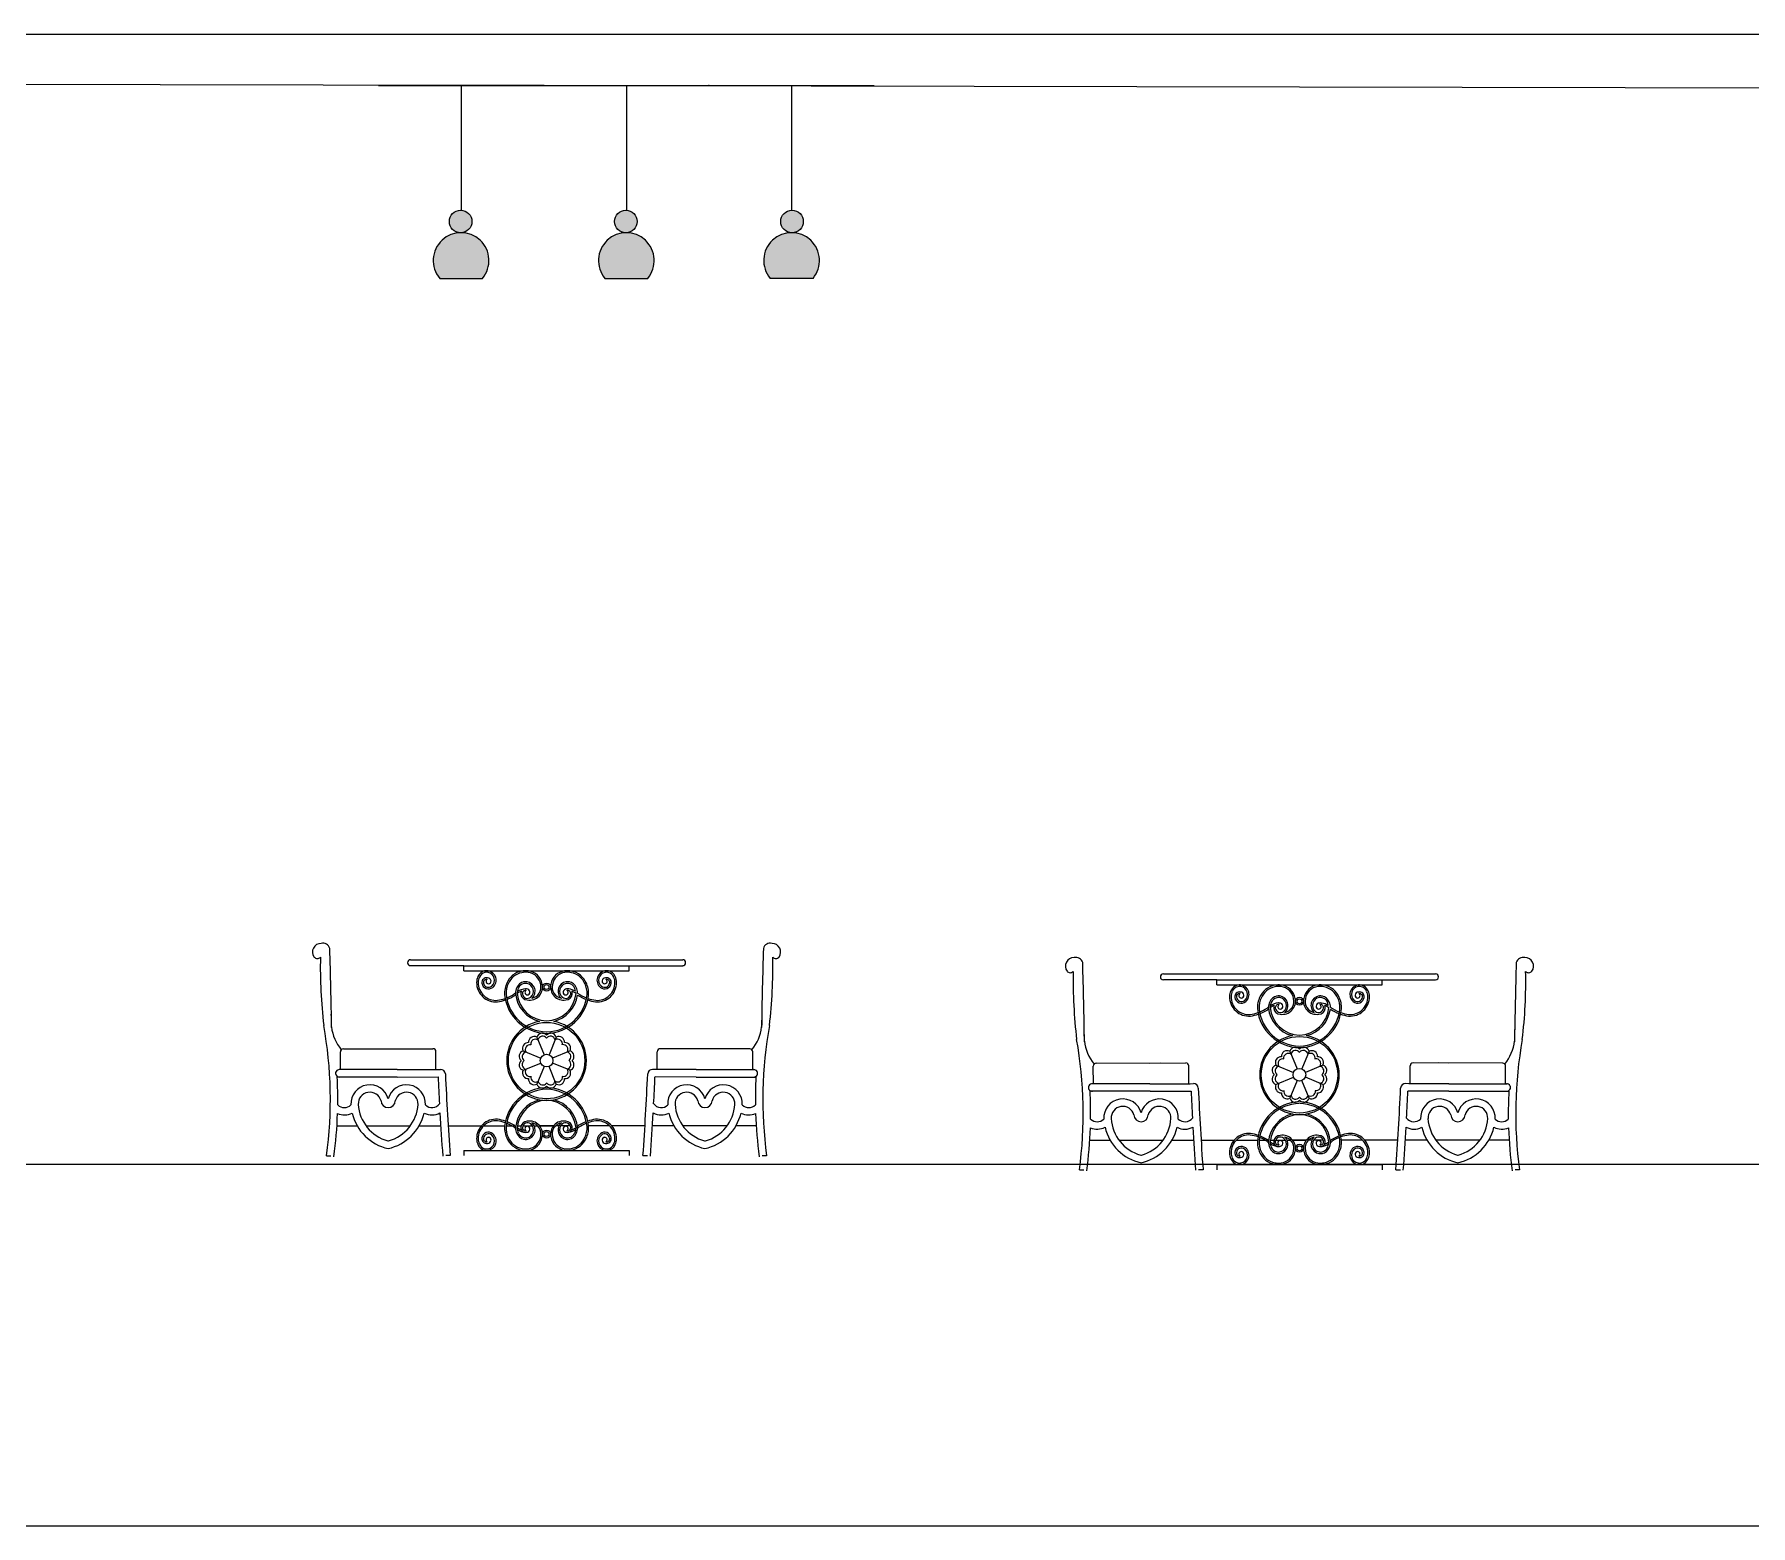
# Model space of a CAD drawing. Header units: millimetres. Extents: x -315744025 to 315695903, y -17416609 to 215511297.
# Drawn here: x 540648 to 546345, y 144005 to 148955 of the extents above; entities that cross this region are included whole.
import ezdxf

# ---------------------------------------------------------------- set-up
doc = ezdxf.new("R2010")
doc.units = ezdxf.units.MM
doc.layers.add('finiture', color=7, linetype='Continuous', lineweight=20)

msp = doc.modelspace()

# ---------------------------------------------------------------- hatches: boundary and pattern name
at = {"layer": 'finiture', "linetype": 'ByBlock'}
h = msp.add_hatch(color=41, dxfattribs=at)
h.dxf.hatch_style = 1
h.set_gradient(color1=(241, 214, 126), color2=(242, 217, 136), rotation=90, one_color=1, tint=0.74, name='INVCURVED')
h.paths.add_polyline_path([(542025.4, 148333.5, -1), (542100.4, 148333.5, -0.402801), (542064.4, 148296, -0.635581), (542135.5, 148144.4), (541993.3, 148144.4, -0.627689), (542062.3, 148296, -0.409373)])
at = {"layer": 'finiture'}
h = msp.add_hatch(color=8, dxfattribs=at)
h.dxf.hatch_style = 1
h.set_gradient(color1=(126, 114, 99), color2=(86, 77, 67), rotation=135, one_color=1, tint=0.3, name='HEMISPHERICAL')
h.paths.add_polyline_path([(542064.4, 148296, 0.402801), (542100.4, 148333.5, 1), (542025.4, 148333.5, 0.409373), (542062.3, 148296, -0.005642)])
at = {"layer": 'finiture', "linetype": 'ByBlock'}
h = msp.add_hatch(color=201, dxfattribs=at)
h.dxf.hatch_style = 1
h.set_gradient(color1=(214, 126, 241), color2=(217, 136, 242), rotation=90, one_color=1, tint=0.74, name='INVCURVED')
h.paths.add_polyline_path([(542574, 148333.5, -1), (542648.9, 148333.5, -0.402801), (542612.9, 148296, -0.635581), (542684, 148144.4), (542541.8, 148144.4, -0.627689), (542610.8, 148296, -0.409373)])
at = {"layer": 'finiture'}
h = msp.add_hatch(color=8, dxfattribs=at)
h.dxf.hatch_style = 1
h.set_gradient(color1=(126, 114, 99), color2=(86, 77, 67), rotation=135, one_color=1, tint=0.3, name='HEMISPHERICAL')
h.paths.add_polyline_path([(542612.9, 148296, 0.402801), (542648.9, 148333.5, 1), (542574, 148333.5, 0.409373), (542610.8, 148296, -0.005642)])
h = msp.add_hatch(color=8, dxfattribs=at)
h.dxf.hatch_style = 1
h.set_gradient(color1=(126, 114, 99), color2=(86, 77, 67), rotation=135, one_color=1, tint=0.3, name='HEMISPHERICAL')
h.paths.add_polyline_path([(543161.4, 148296, -0.005642), (543163.5, 148296, 0.409373), (543200.4, 148333.5, 1), (543125.4, 148333.5, 0.402801)])
at = {"layer": 'finiture', "linetype": 'ByBlock'}
h = msp.add_hatch(color=242, dxfattribs=at)
h.dxf.hatch_style = 1
h.set_gradient(color1=(219, 36, 66), color2=(236, 141, 157), rotation=90, one_color=1, tint=0.74, name='INVCURVED')
h.paths.add_polyline_path([(543232.6, 148144.4, 0.635581), (543161.4, 148296, -0.01392), (543159.4, 148296, 0.627689), (543090.3, 148144.4)])

# ---------------------------------------------------------------- linework, layer by layer
for p, q in [((533345.9, 148954.5), (620495.9, 148954.5)), ((533575.9, 148804), (553195.9, 148762.4)), ((533575.9, 145204.5), (553195.9, 145204.5)), ((533575.9, 145204.5), (553195.9, 145204.5)), ((519328.8, 144004.5), (638501.8, 144004.5))]:
    msp.add_line(p, q)
at = {"layer": 'finiture'}
for p, q in [((541790.1, 148784.3), (543435.7, 148784.3)), ((542338.7, 148784.3), (541790.1, 148784.3)), ((542064.4, 148784.3), (542064.4, 148371)), ((542612.9, 148784.3), (542612.9, 148371)), ((543161.4, 148784.3), (543161.4, 148371)), ((541993.3, 148144.4), (542135.5, 148144.4)), ((542541.8, 148144.4), (542684, 148144.4)), ((543232.6, 148144.4), (543090.3, 148144.4)), ((542073.5, 145846.4), (542073.5, 145863.2)), ((542073.5, 145863.2), (542622.8, 145863.2)), ((542622.8, 145846.4), (542622.8, 145863.2)), ((542073.5, 145846.4), (542622.8, 145846.4)), ((544572.7, 145799.3), (544572.7, 145816.1)), ((544572.7, 145816.1), (545121.9, 145816.1)), ((544572.7, 145799.3), (545121.9, 145799.3)), ((545121.9, 145799.3), (545121.9, 145816.1)), ((542315.8, 145626.2), (542340, 145567.7)), ((542380.4, 145626.2), (542356.2, 145567.7)), ((541663.9, 145518.1), (541663.8, 145577.1)), ((541673.6, 145587), (541971, 145587.5)), ((541851.8, 145587.3), (541886.7, 145587.4)), ((541980.9, 145518.6), (541980.8, 145577.7)), ((542270.1, 145580.5), (542328.6, 145556.3)), ((542426.1, 145580.5), (542367.6, 145556.3)), ((542715.3, 145518.6), (542715.4, 145577.7)), ((543022.6, 145587), (542725.3, 145587.5)), ((542844.4, 145587.3), (542809.6, 145587.4)), ((543032.3, 145518.1), (543032.4, 145577.1)), ((544815, 145579.1), (544839.2, 145520.6)), ((544879.6, 145579.1), (544855.4, 145520.6)), ((541851.9, 145518.3), (541659.2, 145518.1)), ((541851.9, 145518.3), (541985.7, 145518.6)), ((541985.7, 145518.6), (541995.9, 145519.1)), ((542270.1, 145515.9), (542328.6, 145540.1)), ((542340, 145528.7), (542315.8, 145470.2)), ((542380.4, 145470.2), (542356.2, 145528.7)), ((542426.1, 145515.9), (542367.6, 145540.1)), ((542710.6, 145518.6), (542700.3, 145519.1)), ((542844.3, 145518.3), (542710.6, 145518.6)), ((542844.3, 145518.3), (543037.1, 145518.1)), ((544163.1, 145471), (544163, 145530)), ((544172.8, 145539.9), (544470.2, 145540.4)), ((544351, 145540.1), (544385.9, 145540.3)), ((544480.1, 145471.5), (544480, 145530.6)), ((544769.3, 145533.4), (544827.8, 145509.2)), ((544925.3, 145533.4), (544866.8, 145509.2)), ((545214.5, 145471.5), (545214.6, 145530.6)), ((545521.8, 145539.9), (545224.5, 145540.4)), ((545343.6, 145540.1), (545308.7, 145540.3)), ((545531.5, 145471), (545531.6, 145530)), ((541852, 145493.7), (541653.1, 145493.4)), ((541852, 145493.7), (541988.2, 145494)), ((542844.3, 145493.7), (542708.1, 145494)), ((542844.3, 145493.7), (543043.2, 145493.4)), ((544351.1, 145471.2), (544158.4, 145470.9)), ((544351.1, 145471.2), (544484.8, 145471.5)), ((544484.8, 145471.5), (544495.1, 145472)), ((544769.3, 145468.8), (544827.8, 145493)), ((544839.2, 145481.6), (544815, 145423.1)), ((544879.6, 145423.1), (544855.4, 145481.6)), ((544925.3, 145468.8), (544866.8, 145493)), ((545209.8, 145471.5), (545199.5, 145472)), ((545343.5, 145471.2), (545209.8, 145471.5)), ((545343.5, 145471.2), (545536.3, 145470.9)), ((544351.2, 145446.6), (544152.3, 145446.3)), ((544351.2, 145446.6), (544487.4, 145446.9)), ((545343.4, 145446.6), (545207.2, 145446.9)), ((545343.4, 145446.6), (545542.4, 145446.3)), ((541652.3, 145331.7), (541719.4, 145331.7)), ((541748.8, 145331.7), (541895.9, 145331.7)), ((541925.2, 145331.7), (541996.8, 145331.7)), ((542021.5, 145331.7), (542131.7, 145331.7)), ((542139, 145331.7), (542208.9, 145331.7)), ((542214.1, 145331.7), (542245.8, 145331.7)), ((542251.1, 145331.7), (542263.6, 145331.7)), ((542269.2, 145331.7), (542300.8, 145331.7)), ((542306.8, 145331.7), (542318, 145331.7)), ((542325, 145331.7), (542371.2, 145331.7)), ((542371.2, 145331.7), (542325, 145331.7)), ((542389.5, 145331.7), (542378.3, 145331.7)), ((542427, 145331.7), (542395.5, 145331.7)), ((542557.3, 145331.7), (542487.4, 145331.7)), ((542674.7, 145331.7), (542564.5, 145331.7)), ((542771.1, 145331.7), (542699.4, 145331.7)), ((542947.5, 145331.7), (542800.4, 145331.7)), ((543044, 145331.7), (542976.8, 145331.7)), ((544151.4, 145284.6), (544218.6, 145284.6)), ((544247.9, 145284.6), (544395, 145284.6)), ((544424.4, 145284.6), (544496, 145284.6)), ((544520.7, 145284.6), (544630.9, 145284.6)), ((544638.1, 145284.6), (544708.1, 145284.6)), ((544713.3, 145284.6), (544745, 145284.6)), ((544750.3, 145284.6), (544762.8, 145284.6)), ((544768.4, 145284.6), (544800, 145284.6)), ((544805.9, 145284.6), (544817.1, 145284.6)), ((544824.2, 145284.6), (544870.4, 145284.6)), ((544870.4, 145284.6), (544824.2, 145284.6)), ((544888.7, 145284.6), (544877.5, 145284.6)), ((544926.2, 145284.6), (544894.7, 145284.6)), ((545056.5, 145284.6), (544986.6, 145284.6)), ((545173.9, 145284.6), (545063.7, 145284.6)), ((545270.2, 145284.6), (545198.6, 145284.6)), ((545446.7, 145284.6), (545299.6, 145284.6)), ((545543.2, 145284.6), (545476, 145284.6)), ((541617.7, 145232.5), (541632.5, 145232.6)), ((542028, 145233.2), (542013.2, 145233.2)), ((542073.5, 145250), (542073.5, 145233.2)), ((542073.5, 145250), (542622.8, 145250)), ((542622.8, 145250), (542622.8, 145233.2)), ((542668.2, 145233.2), (542683, 145233.2)), ((543078.6, 145232.5), (543063.8, 145232.6)), ((544116.9, 145185.4), (544131.7, 145185.4)), ((544527.2, 145186.1), (544512.4, 145186.1)), ((544572.7, 145202.9), (544572.7, 145186.1)), ((544572.7, 145202.9), (545121.9, 145202.9)), ((545121.9, 145202.9), (545121.9, 145186.1)), ((545167.4, 145186.1), (545182.2, 145186.1)), ((545577.7, 145185.4), (545563, 145185.4))]:
    msp.add_line(p, q, dxfattribs=at)
at = {"layer": 'finiture', "linetype": 'Continuous'}
for p, q in [((541896.3, 145882.9), (542799.9, 145882.9)), ((542073.5, 145863.2), (541896.3, 145863.2)), ((542622.8, 145863.2), (542799.9, 145863.2)), ((544395.5, 145835.8), (545299.1, 145835.8)), ((544572.7, 145816.1), (544395.5, 145816.1)), ((545121.9, 145816.1), (545299.1, 145816.1))]:
    msp.add_line(p, q, dxfattribs=at)
at = {"layer": 'finiture'}
for centre, radius in [((542062.9, 148333.5), 37.5), ((542611.5, 148333.5), 37.5), ((543162.9, 148333.5), 37.5), ((542348.1, 145792.2), 13.3), ((542348.1, 145792.2), 8.07), ((544847.3, 145745), 13.3), ((544847.3, 145745), 8.07), ((542348.1, 145548.2), 126.9), ((544847.3, 145501.1), 126.9), ((542348.1, 145548.2), 21.1), ((544847.3, 145501.1), 21.1), ((542348.1, 145304.3), 13.3), ((542348.1, 145304.3), 8.07), ((544847.3, 145257.1), 13.3), ((544847.3, 145257.1), 8.07)]:
    msp.add_circle(centre, radius, dxfattribs=at)
for centre, radius, start, end in [((542064.4, 148203.5), 92.5, 320.243, 219.757), ((542612.9, 148203.5), 92.5, 320.243, 219.757), ((543161.4, 148203.5), 92.5, 320.243, 219.757), ((541599.7, 145908.6), 28.6, 90, 215.6526), ((541605.3, 145913.5), 24.3, 16.9293, 103.3523), ((522846.8, 145362.1), 18790.1, 0.90211, 1.705), ((561849.5, 145362.1), 18790.1, 178.295, 179.09789), ((543090.9, 145913.5), 24.3, 76.6477, 163.0707), ((543096.5, 145908.6), 28.6, 324.3474, 90), ((541587.1, 145900.8), 13.8, 219.7869, 317.8232), ((543223.1, 145857.6), 1626, 178.805, 186.7973), ((541473.2, 145857.6), 1626, 353.2027, 1.195), ((543109.1, 145900.8), 13.8, 222.1768, 320.2131), ((544098.9, 145861.5), 28.6, 90, 215.6526), ((544104.5, 145866.4), 24.3, 16.9293, 103.3523), ((525345.9, 145315), 18790.1, 0.90211, 1.705), ((564348.7, 145315), 18790.1, 178.295, 179.09789), ((545590.1, 145866.4), 24.3, 76.6477, 163.0707), ((545595.7, 145861.5), 28.6, 324.3474, 90), ((542159.7, 145807.7), 43.9, 153.5386, 180), ((542180.1, 145807.1), 64.3, 179.4721, 274.7367), ((542149.4, 145815.2), 31.4, 101.1513, 157.4043), ((542159.7, 145807.7), 38.7, 153.5386, 180.2302), ((542180.1, 145807.1), 59.1, 179.4721, 274.7367), ((542149.4, 145815.2), 26.1, 103.4223, 157.4043), ((542149.4, 145807.2), 16, 79.5327, 188.2806), ((542155.4, 145808.1), 22.1, 188.2806, 310.066), ((542149.4, 145807.2), 10.8, 79.5327, 188.2806), ((542155.4, 145808.1), 16.8, 188.2806, 310.066), ((542149.7, 145806.6), 39.8, 83.1603, 100.57), ((542149.7, 145806.6), 34.6, 83.1603, 100.57), ((542155, 145810.8), 7.89, 117.9053, 266.3196), ((542152.2, 145811.3), 11.6, 7.4355, 89.6017), ((542149.4, 145815.2), 31.4, 310.066, 81.9368), ((542149.4, 145815.2), 26.1, 310.066, 80.308), ((542155.1, 145811.7), 8.74, 266.3196, 7.4355), ((542287.7, 145771.5), 79.2, 153.426, 183.2603), ((542287.8, 145771.5), 74.1, 153.4239, 183.076), ((542278.6, 145778.6), 68, 101.1513, 157.4043), ((542278.5, 145778.6), 62.7, 101.706, 157.4231), ((542278.6, 145778.6), 31.4, 101.1513, 157.4043), ((542278.6, 145778.6), 26.1, 103.4223, 157.4043), ((542278.9, 145770), 76.5, 83.1603, 100.57), ((542278.9, 145770), 71.2, 83.1603, 100.57), ((542278.9, 145770), 39.8, 83.1603, 100.57), ((542278.9, 145770), 34.6, 83.1603, 100.57), ((542278.6, 145778.6), 31.4, 310.066, 81.9368), ((542278.6, 145778.6), 26.1, 310.066, 80.308), ((542291.5, 145792.2), 43.4, 260.3752, 13.2734), ((542281.1, 145793), 48.1, 9.4446, 82.5044), ((542281.1, 145793), 53.4, 9.4446, 82.5044), ((542291.5, 145792.2), 38.1, 281.4592, 13.2734), ((542404.8, 145792.2), 43.4, 166.7266, 279.6248), ((542415.1, 145793), 53.4, 97.4956, 170.5554), ((542404.8, 145792.2), 38.1, 166.7266, 258.5408), ((542415.1, 145793), 48.1, 97.4956, 170.5554), ((542417.6, 145778.6), 31.4, 98.0632, 229.934), ((542417.6, 145778.6), 26.1, 99.692, 229.934), ((542417.3, 145770), 76.5, 79.43, 96.8397), ((542417.3, 145770), 71.2, 79.43, 96.8397), ((542417.3, 145770), 39.8, 79.43, 96.8397), ((542417.3, 145770), 34.6, 79.43, 96.8397), ((542417.6, 145778.6), 31.4, 22.5957, 78.8487), ((542417.6, 145778.6), 26.1, 358.9733, 76.5777), ((542417.7, 145778.6), 62.7, 22.5769, 78.294), ((542417.6, 145778.6), 68, 22.5957, 78.8487), ((542408.5, 145771.5), 74.1, 356.924, 26.5761), ((542408.5, 145771.5), 79.2, 356.7397, 26.574), ((542516.1, 145807.1), 64.3, 265.2633, 0.5279), ((542516.1, 145807.1), 59.1, 265.2633, 0.5279), ((542546.9, 145815.2), 31.4, 98.0632, 229.934), ((542546.9, 145815.2), 26.1, 99.692, 229.934), ((542540.9, 145808.1), 22.1, 229.934, 351.7194), ((542540.9, 145808.1), 16.8, 229.934, 351.7194), ((542541.2, 145811.7), 8.74, 172.5645, 273.6804), ((542544, 145811.3), 11.6, 90.3983, 172.5645), ((542541.2, 145810.8), 7.89, 273.6804, 62.0947), ((542546.6, 145806.6), 39.8, 79.43, 96.8397), ((542546.6, 145806.6), 34.6, 79.43, 96.8397), ((542546.9, 145807.2), 16, 351.7194, 100.4673), ((542546.9, 145807.2), 10.8, 351.7194, 100.4673), ((542546.9, 145815.2), 31.4, 22.5957, 78.8487), ((542546.9, 145815.2), 26.1, 22.5957, 76.5777), ((542536.5, 145807.7), 38.7, 359.7698, 26.4614), ((542536.5, 145807.7), 43.9, 0, 26.4614), ((544086.3, 145853.7), 13.8, 219.7869, 317.8232), ((545722.2, 145810.5), 1626, 178.805, 186.7973), ((544648.6, 145768.1), 31.4, 101.1513, 157.4043), ((544648.6, 145768.1), 26.1, 103.4223, 157.4043), ((544648.8, 145759.5), 39.8, 83.1603, 100.57), ((544648.8, 145759.5), 34.6, 83.1603, 100.57), ((544648.6, 145768.1), 31.4, 310.066, 81.9368), ((544648.6, 145768.1), 26.1, 310.066, 80.308), ((544777.8, 145731.5), 68, 101.1513, 157.4043), ((544777.7, 145731.5), 62.7, 101.706, 157.4231), ((544778.1, 145722.9), 76.5, 83.1603, 100.57), ((544778.1, 145722.9), 71.2, 83.1603, 100.57), ((544780.3, 145745.9), 48.1, 9.4446, 82.5044), ((544780.3, 145745.9), 53.4, 9.4446, 82.5044), ((544914.3, 145745.9), 53.4, 97.4956, 170.5554), ((544914.3, 145745.9), 48.1, 97.4956, 170.5554), ((544916.5, 145722.9), 76.5, 79.43, 96.8397), ((544916.5, 145722.9), 71.2, 79.43, 96.8397), ((544916.9, 145731.5), 62.7, 22.5769, 78.294), ((544916.8, 145731.5), 68, 22.5957, 78.8487), ((545046.1, 145768.1), 31.4, 98.0632, 229.934), ((545046.1, 145768.1), 26.1, 99.692, 229.934), ((545045.8, 145759.5), 39.8, 79.43, 96.8397), ((545045.8, 145759.5), 34.6, 79.43, 96.8397), ((545046.1, 145768.1), 31.4, 22.5957, 78.8487), ((545046.1, 145768.1), 26.1, 22.5957, 76.5777), ((543972.4, 145810.5), 1626, 353.2027, 1.195), ((545608.3, 145853.7), 13.8, 222.1768, 320.2131), ((542164.1, 145887.5), 140.8, 278.5144, 289.1866), ((542161.9, 145895.7), 154.5, 278.742, 288.7016), ((542350.6, 145780.9), 142.6, 185.5938, 269.0149), ((542350.6, 145780.9), 137.4, 185.5938, 268.6744), ((542164.1, 145887.5), 140.8, 291.3473, 303.03), ((542161.9, 145895.7), 154.5, 290.6568, 301.6405), ((542240.2, 145770.5), 1.31, 303.03, 313.2387), ((542284.7, 145723.2), 63.7, 128.4485, 133.2387), ((542242.3, 145765.3), 1.31, 301.6405, 315.1883), ((542242.3, 145765.3), 1.31, 301.6405, 315.1883), ((542284.7, 145723.2), 58.5, 132.0512, 135.1883), ((542289, 145771.1), 43.9, 153.5386, 180), ((542350.6, 145780.9), 106, 185.5938, 255.7575), ((542289, 145771.1), 38.7, 153.5386, 180.2302), ((542350.6, 145780.9), 100.8, 185.5938, 268.6056), ((542284.7, 145723.2), 58.5, 110.2759, 125.9923), ((542284.7, 145723.2), 63.7, 95.4968, 122.21), ((542278.6, 145770.6), 16, 152.3224, 188.2806), ((542284.6, 145771.5), 22.1, 188.2806, 268.4863), ((542278.6, 145770.6), 10.8, 79.5327, 188.2806), ((542284.6, 145771.5), 16.8, 188.2806, 310.066), ((542284.7, 145723.2), 58.5, 95.4968, 98.9032), ((542284.3, 145774.2), 7.89, 117.9053, 266.3196), ((542278.6, 145770.6), 16, 79.5327, 90), ((542281.4, 145774.7), 11.6, 7.4355, 89.6017), ((542284.3, 145775), 8.74, 266.3196, 7.4355), ((542284, 145748.1), 1.31, 80.3752, 88.4863), ((542345.7, 145780.9), 100.8, 271.3944, 354.053), ((542345.7, 145780.9), 142.6, 270.9851, 354.4062), ((542345.7, 145780.9), 137.4, 271.3256, 354.4062), ((542345.7, 145780.9), 106, 284.2425, 351.8348), ((542411.6, 145771.5), 16.8, 229.934, 351.7194), ((542411.9, 145775), 8.74, 172.5645, 273.6804), ((542414.8, 145774.7), 11.6, 90.3983, 172.5645), ((542412.2, 145748.1), 1.31, 91.5137, 99.6248), ((542411.6, 145771.5), 22.1, 271.5137, 351.7194), ((542412, 145774.2), 7.89, 273.6804, 62.0947), ((542417.6, 145770.6), 16, 75.3347, 100.4673), ((542417.6, 145770.6), 10.8, 351.7194, 100.4673), ((542411.5, 145723.2), 63.7, 59.6119, 80.8315), ((542417.6, 145770.6), 16, 351.7194, 27.6776), ((542411.5, 145723.2), 58.5, 54.0077, 69.7241), ((542407.2, 145771.1), 43.9, 1.5633, 26.4614), ((542534.3, 145895.7), 154.5, 237.1933, 249.3432), ((542532.1, 145887.5), 140.8, 234.9159, 248.6527), ((542534.3, 145895.7), 154.5, 251.2984, 261.258), ((542532.1, 145887.5), 140.8, 250.8134, 261.4856), ((544658.9, 145760.6), 43.9, 153.5386, 180), ((544679.3, 145760), 64.3, 179.4721, 274.7367), ((544658.9, 145760.6), 38.7, 153.5386, 180.2302), ((544679.3, 145760), 59.1, 179.4721, 274.7367), ((544648.6, 145760.1), 16, 79.5327, 188.2806), ((544654.6, 145761), 22.1, 188.2806, 310.066), ((544648.6, 145760.1), 10.8, 79.5327, 188.2806), ((544654.6, 145761), 16.8, 188.2806, 310.066), ((544654.2, 145763.7), 7.89, 117.9053, 266.3196), ((544651.4, 145764.2), 11.6, 7.4355, 89.6017), ((544654.3, 145764.6), 8.74, 266.3196, 7.4355), ((544786.9, 145724.4), 79.2, 153.426, 183.2603), ((544787, 145724.4), 74.1, 153.4239, 183.076), ((544788.2, 145724), 43.9, 153.5386, 180), ((544777.8, 145731.5), 31.4, 101.1513, 157.4043), ((544788.2, 145724), 38.7, 153.5386, 180.2302), ((544783.9, 145676.1), 63.7, 95.4968, 122.21), ((544777.8, 145731.5), 26.1, 103.4223, 157.4043), ((544778.1, 145722.9), 39.8, 83.1603, 100.57), ((544778.1, 145722.9), 34.6, 83.1603, 100.57), ((544777.8, 145723.5), 16, 79.5327, 90), ((544780.6, 145727.6), 11.6, 7.4355, 89.6017), ((544777.8, 145731.5), 31.4, 310.066, 81.9368), ((544777.8, 145731.5), 26.1, 310.066, 80.308), ((544790.6, 145745), 43.4, 260.3752, 13.2734), ((544790.6, 145745), 38.1, 281.4592, 13.2734), ((544904, 145745), 43.4, 166.7266, 279.6248), ((544904, 145745), 38.1, 166.7266, 258.5408), ((544916.8, 145731.5), 31.4, 98.0632, 229.934), ((544916.8, 145731.5), 26.1, 99.692, 229.934), ((544914, 145727.6), 11.6, 90.3983, 172.5645), ((544916.5, 145722.9), 39.8, 79.43, 96.8397), ((544916.5, 145722.9), 34.6, 79.43, 96.8397), ((544916.8, 145723.5), 16, 75.3347, 100.4673), ((544910.7, 145676.1), 63.7, 59.6119, 80.8315), ((544916.8, 145731.5), 31.4, 22.5957, 78.8487), ((544916.8, 145731.5), 26.1, 358.9733, 76.5777), ((544906.4, 145724), 43.9, 1.5633, 26.4614), ((544907.6, 145724.4), 74.1, 356.924, 26.5761), ((544907.7, 145724.4), 79.2, 356.7397, 26.574), ((545015.3, 145760), 64.3, 265.2633, 0.5279), ((545015.3, 145760), 59.1, 265.2633, 0.5279), ((545040.1, 145761), 22.1, 229.934, 351.7194), ((545040.1, 145761), 16.8, 229.934, 351.7194), ((545040.4, 145764.6), 8.74, 172.5645, 273.6804), ((545043.2, 145764.2), 11.6, 90.3983, 172.5645), ((545040.4, 145763.7), 7.89, 273.6804, 62.0947), ((545046.1, 145760.1), 16, 351.7194, 100.4673), ((545046.1, 145760.1), 10.8, 351.7194, 100.4673), ((545035.7, 145760.6), 38.7, 359.7698, 26.4614), ((545035.7, 145760.6), 43.9, 0, 26.4614), ((510092.3, 145255.8), 31544.5, 0.73412, 0.81012), ((574603.9, 145255.8), 31544.5, 179.18988, 179.26588), ((544663.3, 145840.4), 140.8, 278.5144, 289.1866), ((544661.1, 145848.6), 154.5, 278.742, 288.7016), ((544849.8, 145733.8), 142.6, 185.5938, 269.0149), ((544849.8, 145733.8), 137.4, 185.5938, 268.6744), ((544663.3, 145840.4), 140.8, 291.3473, 303.03), ((544661.1, 145848.6), 154.5, 290.6568, 301.6405), ((544739.4, 145723.4), 1.31, 303.03, 313.2387), ((544783.9, 145676.1), 63.7, 128.4485, 133.2387), ((544741.5, 145718.2), 1.31, 301.6405, 315.1883), ((544741.5, 145718.2), 1.31, 301.6405, 315.1883), ((544783.9, 145676.1), 58.5, 132.0512, 135.1883), ((544849.8, 145733.8), 106, 185.5938, 255.7575), ((544783.9, 145676.1), 58.5, 110.2759, 125.9923), ((544849.8, 145733.8), 100.8, 185.5938, 268.6056), ((544777.8, 145723.5), 16, 152.3224, 188.2806), ((544783.8, 145724.4), 22.1, 188.2806, 268.4863), ((544777.8, 145723.5), 10.8, 79.5327, 188.2806), ((544783.8, 145724.4), 16.8, 188.2806, 310.066), ((544783.9, 145676.1), 58.5, 95.4968, 98.9032), ((544783.4, 145727.1), 7.89, 117.9053, 266.3196), ((544783.5, 145727.9), 8.74, 266.3196, 7.4355), ((544783.2, 145701), 1.31, 80.3752, 88.4863), ((544844.9, 145733.8), 100.8, 271.3944, 354.053), ((544844.9, 145733.8), 142.6, 270.9851, 354.4062), ((544844.9, 145733.8), 137.4, 271.3256, 354.4062), ((544844.9, 145733.8), 106, 284.2425, 351.8348), ((544910.8, 145724.4), 16.8, 229.934, 351.7194), ((544911.1, 145727.9), 8.74, 172.5645, 273.6804), ((544911.4, 145701), 1.31, 91.5137, 99.6248), ((544910.8, 145724.4), 22.1, 271.5137, 351.7194), ((544911.2, 145727.1), 7.89, 273.6804, 62.0947), ((544916.8, 145723.5), 10.8, 351.7194, 100.4673), ((544916.8, 145723.5), 16, 351.7194, 27.6776), ((544910.7, 145676.1), 58.5, 54.0077, 69.7241), ((545033.5, 145848.6), 154.5, 237.1933, 249.3432), ((545031.3, 145840.4), 140.8, 234.9159, 248.6527), ((545033.5, 145848.6), 154.5, 251.2984, 261.258), ((545031.3, 145840.4), 140.8, 250.8134, 261.4856), ((540246.3, 145419.6), 1384.1, 352.2306, 10.2177), ((541780.4, 145677.4), 147.2, 186.7849, 219.3659), ((542348.1, 145548.2), 132.1, 100.3018, 79.6982), ((542307.3, 145609.2), 19, 63.4944, 184.0056), ((542333.8, 145620.2), 19, 40.9944, 161.5056), ((542335, 145613), 16, 34.5308, 164.8546), ((542362.4, 145620.2), 19, 18.4944, 139.0056), ((542360.8, 145613.1), 16, 12.0308, 142.3546), ((542388.9, 145609.2), 19, 355.9944, 116.5056), ((542915.8, 145677.4), 147.2, 320.6341, 353.2151), ((544449.9, 145419.6), 1384.1, 169.7823, 187.7694), ((512591.5, 145208.7), 31544.5, 0.73412, 0.81012), ((544847.3, 145501.1), 132.1, 100.3018, 79.6982), ((577103.1, 145208.7), 31544.5, 179.18988, 179.26588), ((541673.7, 145577.1), 9.84, 90.0861, 180.0861), ((541971, 145577.7), 9.84, 0.0861, 90.0861), ((544544.1, 145664.2), 2567.4, 181.7754, 181.7774), ((542276.1, 145562.5), 19, 108.4944, 229.0056), ((542276.1, 145562.5), 19, 108.4944, 229.0056), ((542283.2, 145560.8), 16, 102.0308, 232.3546), ((542287.1, 145589), 19, 85.9944, 206.5056), ((542293, 145584.7), 16, 79.5308, 209.8546), ((542311.2, 145603), 16, 57.0308, 187.3546), ((542384.6, 145603.3), 16, 349.5308, 119.8546), ((542403, 145585.2), 16, 327.0308, 97.3546), ((542409.1, 145589), 19, 333.4944, 94.0056), ((542412.9, 145561.4), 16, 304.5308, 74.8546), ((542420.1, 145562.5), 19, 310.9944, 71.5056), ((542725.3, 145577.7), 9.84, 89.9139, 179.9139), ((540152.1, 145664.2), 2567.4, 358.2226, 358.2246), ((543022.6, 145577.1), 9.84, 359.9139, 89.9139), ((542745.5, 145372.5), 1384.1, 352.2306, 10.2177), ((544279.6, 145630.2), 147.2, 186.7849, 219.3659), ((544806.5, 145562.1), 19, 63.4944, 184.0056), ((544810.3, 145555.9), 16, 57.0308, 187.3546), ((544833, 145573.1), 19, 40.9944, 161.5056), ((544834.1, 145565.9), 16, 34.5308, 164.8546), ((544861.6, 145573.1), 19, 18.4944, 139.0056), ((544860, 145566), 16, 12.0308, 142.3546), ((544883.8, 145556.2), 16, 349.5308, 119.8546), ((544888.1, 145562.1), 19, 355.9944, 116.5056), ((545415, 145630.2), 147.2, 320.6341, 353.2151), ((546949.1, 145372.5), 1384.1, 169.7823, 187.7694), ((541659.9, 145505.8), 12.3, 86.6469, 273.5253), ((541996.6, 145503.3), 15.7, 2.5572, 92.4706), ((542276.1, 145533.9), 19, 130.9944, 251.5056), ((542276.1, 145533.9), 19, 130.9944, 251.5056), ((542283.3, 145535), 16, 124.5308, 254.8546), ((542287.1, 145507.4), 19, 153.4944, 274.0056), ((542293.3, 145511.2), 16, 147.0308, 277.3546), ((542403.3, 145511.7), 16, 259.5308, 29.8546), ((542409.1, 145507.4), 19, 265.9944, 26.5056), ((542413, 145535.6), 16, 282.0308, 52.3546), ((542420.1, 145533.9), 19, 288.4944, 49.0056), ((542699.6, 145503.3), 15.7, 87.5294, 177.4428), ((543036.3, 145505.8), 12.3, 266.4747, 93.3531), ((544172.8, 145530), 9.84, 90.0861, 180.0861), ((544470.2, 145530.6), 9.84, 0.0861, 90.0861), ((547043.3, 145617.1), 2567.4, 181.7754, 181.7774), ((544775.3, 145515.4), 19, 108.4944, 229.0056), ((544775.3, 145515.4), 19, 108.4944, 229.0056), ((544782.4, 145513.7), 16, 102.0308, 232.3546), ((544786.3, 145541.9), 19, 85.9944, 206.5056), ((544792.2, 145537.6), 16, 79.5308, 209.8546), ((544902.2, 145538.1), 16, 327.0308, 97.3546), ((544908.3, 145541.9), 19, 333.4944, 94.0056), ((544912.1, 145514.3), 16, 304.5308, 74.8546), ((544919.3, 145515.4), 19, 310.9944, 71.5056), ((545224.4, 145530.6), 9.84, 89.9139, 179.9139), ((542651.3, 145617.1), 2567.4, 358.2226, 358.2246), ((545521.8, 145530), 9.84, 359.9139, 89.9139), ((540246.3, 145419.6), 1408.7, 359.2595, 3.0033), ((541761.5, 145404.9), 63, 15.1339, 183.4392), ((541883.1, 145404.9), 63, 356.5608, 164.8661), ((552408.3, 145968.3), 10430.9, 182.60622, 183.09731), ((552408.3, 145968.3), 10406.3, 182.5572, 184.0508), ((542350.6, 145315.5), 142.6, 91.3256, 174.4062), ((542350.6, 145315.5), 137.4, 91.3256, 174.4062), ((542307.3, 145487.2), 19, 175.9944, 296.5056), ((542311.6, 145493.1), 16, 169.5308, 299.8546), ((542333.8, 145476.2), 19, 198.4944, 319.0056), ((542335.5, 145483.3), 16, 192.0308, 322.3546), ((542361.3, 145483.4), 16, 214.5308, 344.8546), ((542362.4, 145476.2), 19, 220.9944, 341.5056), ((542345.7, 145315.5), 137.4, 5.5938, 88.6744), ((542345.7, 145315.5), 142.6, 5.5938, 88.6744), ((542385.1, 145493.4), 16, 237.0308, 7.3546), ((542388.9, 145487.2), 19, 243.4944, 4.0056), ((532287.9, 145968.3), 10406.3, 355.9492, 357.4428), ((532287.9, 145968.3), 10430.9, 356.90269, 357.39378), ((542813.1, 145404.9), 63, 15.1339, 183.4392), ((542934.7, 145404.9), 63, 356.5608, 164.8661), ((544449.9, 145419.6), 1408.7, 176.9967, 180.7405), ((544159.1, 145458.6), 12.3, 86.6469, 273.5253), ((544495.8, 145456.2), 15.7, 2.5572, 92.4706), ((554907.5, 145921.2), 10406.3, 182.5572, 184.0508), ((544775.3, 145486.8), 19, 130.9944, 251.5056), ((544775.3, 145486.8), 19, 130.9944, 251.5056), ((544782.5, 145487.9), 16, 124.5308, 254.8546), ((544786.3, 145460.3), 19, 153.4944, 274.0056), ((544792.5, 145464.1), 16, 147.0308, 277.3546), ((544902.4, 145464.6), 16, 259.5308, 29.8546), ((544908.3, 145460.3), 19, 265.9944, 26.5056), ((544912.2, 145488.4), 16, 282.0308, 52.3546), ((544919.3, 145486.8), 19, 288.4944, 49.0056), ((534787.1, 145921.2), 10406.3, 355.9492, 357.4428), ((545198.8, 145456.2), 15.7, 87.5294, 177.4428), ((545535.5, 145458.6), 12.3, 266.4747, 93.3531), ((541676.9, 145423.6), 31.3, 225.1543, 313.9523), ((541761.5, 145404.9), 38.4, 15.1339, 183.4392), ((541856.5, 145410.6), 133.6, 183.4392, 254.5764), ((541822.3, 145415.9), 23.8, 182.4507, 357.5493), ((541788.1, 145410.6), 133.6, 285.4236, 356.5608), ((541883.1, 145404.9), 38.4, 356.5608, 164.8661), ((541967.7, 145423.6), 31.3, 226.0477, 322.9142), ((542350.6, 145315.5), 106, 104.2425, 174.4062), ((542350.6, 145315.5), 100.8, 91.3944, 174.4062), ((542345.7, 145315.5), 100.8, 5.5938, 88.6056), ((542345.7, 145315.5), 106, 5.5938, 75.7575), ((542728.6, 145423.6), 31.3, 217.0858, 313.9523), ((542813.1, 145404.9), 38.4, 15.1339, 183.4392), ((542908.1, 145410.6), 133.6, 183.4392, 254.5764), ((542873.9, 145415.9), 23.8, 182.4507, 357.5493), ((542839.7, 145410.6), 133.6, 285.4236, 356.5608), ((542934.7, 145404.9), 38.4, 356.5608, 164.8661), ((543019.3, 145423.6), 31.3, 226.0477, 314.8457), ((542745.5, 145372.5), 1408.7, 359.2595, 3.0033), ((544260.7, 145357.8), 63, 15.1339, 183.4392), ((544260.7, 145357.8), 38.4, 15.1339, 183.4392), ((544382.3, 145357.8), 63, 356.5608, 164.8661), ((544382.3, 145357.8), 38.4, 356.5608, 164.8661), ((554907.5, 145921.2), 10430.9, 182.60622, 183.09731), ((544849.8, 145268.4), 142.6, 91.3256, 174.4062), ((544849.8, 145268.4), 137.4, 91.3256, 174.4062), ((544806.5, 145440.1), 19, 175.9944, 296.5056), ((544810.8, 145446), 16, 169.5308, 299.8546), ((544833, 145429.1), 19, 198.4944, 319.0056), ((544834.7, 145436.2), 16, 192.0308, 322.3546), ((544860.5, 145436.3), 16, 214.5308, 344.8546), ((544861.6, 145429.1), 19, 220.9944, 341.5056), ((544844.9, 145268.4), 137.4, 5.5938, 88.6744), ((544844.9, 145268.4), 142.6, 5.5938, 88.6744), ((544884.3, 145446.2), 16, 237.0308, 7.3546), ((544888.1, 145440.1), 19, 243.4944, 4.0056), ((534787.1, 145921.2), 10430.9, 356.90269, 357.39378), ((545312.3, 145357.8), 63, 15.1339, 183.4392), ((545312.3, 145357.8), 38.4, 15.1339, 183.4392), ((545433.9, 145357.8), 63, 356.5608, 164.8661), ((545433.9, 145357.8), 38.4, 356.5608, 164.8661), ((546949.1, 145372.5), 1408.7, 176.9967, 180.7405), ((540246.3, 145419.6), 1408.7, 352.2306, 358.0845), ((541676.9, 145423.6), 55.9, 246.0088, 297.3914), ((541856.5, 145410.6), 158.2, 193.3754, 257.5082), ((541788.1, 145410.6), 158.2, 282.4918, 346.6246), ((541967.7, 145423.6), 55.9, 242.6086, 298.4569), ((552408.3, 145968.3), 10430.9, 183.26383, 184.0508), ((542180.1, 145289.3), 64.3, 85.2633, 180.5279), ((542180.1, 145289.3), 59.1, 85.2633, 180.5279), ((542164.1, 145208.9), 140.8, 70.8134, 81.4856), ((542161.9, 145200.7), 154.5, 71.2984, 81.258), ((542164.1, 145208.9), 140.8, 56.97, 68.6527), ((542161.9, 145200.7), 154.5, 58.3595, 69.3432), ((542284.6, 145324.9), 22.1, 91.5137, 171.7194), ((542284.6, 145324.9), 16.8, 49.934, 171.7194), ((542278.6, 145317.8), 31.4, 278.0632, 49.934), ((542278.6, 145317.8), 26.1, 279.692, 49.934), ((542284, 145348.3), 1.31, 271.5137, 279.6248), ((542291.5, 145304.3), 43.4, 346.7266, 99.6248), ((542291.5, 145304.3), 38.1, 346.7266, 78.5408), ((542404.8, 145304.3), 43.4, 80.3752, 193.2734), ((542404.8, 145304.3), 38.1, 101.4592, 193.2734), ((542417.6, 145317.8), 31.4, 130.066, 261.9368), ((542417.6, 145317.8), 26.1, 130.066, 260.308), ((542411.6, 145324.9), 16.8, 8.2806, 130.066), ((542412.2, 145348.3), 1.31, 260.3752, 268.4863), ((542411.6, 145324.9), 22.1, 8.2806, 88.4863), ((542534.3, 145200.7), 154.5, 110.6568, 121.6405), ((542532.1, 145208.9), 140.8, 111.3473, 123.03), ((542534.3, 145200.7), 154.5, 98.742, 108.7016), ((542532.1, 145208.9), 140.8, 98.5144, 109.1866), ((542516.1, 145289.3), 64.3, 359.4721, 94.7367), ((542516.1, 145289.3), 59.1, 359.4721, 94.7367), ((532287.9, 145968.3), 10430.9, 355.9492, 356.73617), ((542728.6, 145423.6), 55.9, 241.5431, 297.3914), ((542908.1, 145410.6), 158.2, 193.3754, 257.5082), ((542839.7, 145410.6), 158.2, 282.4918, 346.6246), ((543019.3, 145423.6), 55.9, 242.6086, 293.9912), ((544449.9, 145419.6), 1408.7, 181.9155, 187.7694), ((544176.1, 145376.5), 31.3, 225.1543, 313.9523), ((544355.7, 145363.5), 133.6, 183.4392, 254.5764), ((544321.5, 145368.8), 23.8, 182.4507, 357.5493), ((544287.3, 145363.5), 133.6, 285.4236, 356.5608), ((544466.9, 145376.5), 31.3, 226.0477, 322.9142), ((544849.8, 145268.4), 106, 104.2425, 174.4062), ((544849.8, 145268.4), 100.8, 91.3944, 174.4062), ((544844.9, 145268.4), 100.8, 5.5938, 88.6056), ((544844.9, 145268.4), 106, 5.5938, 75.7575), ((545227.7, 145376.5), 31.3, 217.0858, 313.9523), ((545407.3, 145363.5), 133.6, 183.4392, 254.5764), ((545373.1, 145368.8), 23.8, 182.4507, 357.5493), ((545338.9, 145363.5), 133.6, 285.4236, 356.5608), ((545518.5, 145376.5), 31.3, 226.0477, 314.8457), ((541822.3, 145286.6), 4.92, 254.5764, 285.4236), ((542159.7, 145288.7), 43.9, 180, 206.4614), ((542159.7, 145288.7), 38.7, 179.7698, 206.4614), ((542149.4, 145289.2), 16, 171.7194, 280.4673), ((542155.4, 145288.3), 22.1, 49.934, 171.7194), ((542149.4, 145289.2), 10.8, 171.7194, 280.4673), ((542155.4, 145288.3), 16.8, 49.934, 171.7194), ((542155, 145285.6), 7.89, 93.6804, 242.0947), ((542152.2, 145285.1), 11.6, 270.3983, 352.5645), ((542149.4, 145281.2), 31.4, 278.0632, 49.934), ((542149.4, 145281.2), 26.1, 279.692, 49.934), ((542155.1, 145284.7), 8.74, 352.5645, 93.6804), ((542287.7, 145324.9), 79.2, 176.7397, 206.574), ((542287.8, 145324.9), 74.1, 176.924, 206.5761), ((542278.6, 145317.8), 68, 202.5957, 258.8487), ((542278.5, 145317.8), 62.7, 202.5769, 258.294), ((542240.2, 145325.9), 1.31, 46.7613, 56.97), ((542284.7, 145373.2), 63.7, 226.7613, 231.5515), ((542242.3, 145331.1), 1.31, 44.8117, 58.3595), ((542242.3, 145331.1), 1.31, 44.8117, 58.3595), ((542284.7, 145373.2), 58.5, 224.8117, 227.9488), ((542289, 145325.3), 43.9, 180, 206.4614), ((542278.6, 145317.8), 31.4, 202.5957, 258.8487), ((542289, 145325.3), 38.7, 179.7698, 206.4614), ((542284.7, 145373.2), 58.5, 234.0077, 249.7241), ((542284.7, 145373.2), 63.7, 237.79, 264.5032), ((542278.6, 145317.8), 26.1, 202.5957, 256.5777), ((542278.6, 145325.8), 16, 171.7194, 280.4673), ((542278.6, 145325.8), 10.8, 171.7194, 280.4673), ((542278.9, 145326.4), 39.8, 259.43, 276.8397), ((542278.9, 145326.4), 34.6, 259.43, 276.8397), ((542284.3, 145322.2), 7.89, 93.6804, 242.0947), ((542281.4, 145321.7), 11.6, 270.3983, 352.5645), ((542284.3, 145321.4), 8.74, 352.5645, 93.6804), ((542281.1, 145303.4), 48.1, 277.4956, 350.5554), ((542281.1, 145303.4), 53.4, 277.4956, 350.5554), ((542415.1, 145303.4), 53.4, 189.4446, 262.5044), ((542415.1, 145303.4), 48.1, 189.4446, 262.5044), ((542411.9, 145321.4), 8.74, 86.3196, 187.4355), ((542414.8, 145321.7), 11.6, 187.4355, 269.6017), ((542412, 145322.2), 7.89, 297.9053, 86.3196), ((542417.3, 145326.4), 39.8, 263.1603, 280.57), ((542417.3, 145326.4), 34.6, 263.1603, 280.57), ((542417.6, 145325.8), 16, 259.5327, 8.2806), ((542417.6, 145325.8), 10.8, 259.5327, 8.2806), ((542411.5, 145373.2), 63.7, 279.1685, 302.21), ((542417.6, 145317.8), 26.1, 283.4223, 337.4043), ((542417.6, 145317.8), 31.4, 281.1513, 337.4043), ((542417.7, 145317.8), 62.7, 281.706, 337.4231), ((542417.6, 145317.8), 68, 281.1513, 337.4043), ((542411.5, 145373.2), 58.5, 290.2759, 305.9923), ((542407.2, 145325.3), 38.7, 333.5386, 0.2302), ((542407.2, 145325.3), 43.9, 333.5386, 0), ((542411.5, 145373.2), 58.5, 312.0512, 315.1883), ((542411.5, 145373.2), 63.7, 308.4485, 313.2387), ((542453.9, 145331.1), 1.31, 121.6405, 135.1883), ((542453.9, 145331.1), 1.31, 121.6405, 135.1883), ((542456.1, 145325.9), 1.31, 123.03, 133.2387), ((542408.5, 145324.9), 74.1, 333.4239, 3.076), ((542408.5, 145324.9), 79.2, 333.426, 3.2603), ((542546.9, 145281.2), 31.4, 130.066, 261.9368), ((542546.9, 145281.2), 26.1, 130.066, 260.308), ((542540.9, 145288.3), 22.1, 8.2806, 130.066), ((542540.9, 145288.3), 16.8, 8.2806, 130.066), ((542541.2, 145284.7), 8.74, 86.3196, 187.4355), ((542544, 145285.1), 11.6, 187.4355, 269.6017), ((542541.2, 145285.6), 7.89, 297.9053, 86.3196), ((542546.9, 145289.2), 16, 259.5327, 8.2806), ((542546.9, 145289.2), 10.8, 259.5327, 8.2806), ((542536.5, 145288.7), 38.7, 333.5386, 0.2302), ((542536.5, 145288.7), 43.9, 333.5386, 0), ((542873.9, 145286.6), 4.92, 254.5764, 285.4236), ((542745.5, 145372.5), 1408.7, 352.2306, 358.0845), ((544176.1, 145376.5), 55.9, 246.0088, 297.3914), ((544355.7, 145363.5), 158.2, 193.3754, 257.5082), ((544287.3, 145363.5), 158.2, 282.4918, 346.6246), ((544466.9, 145376.5), 55.9, 242.6086, 298.4569), ((554907.5, 145921.2), 10430.9, 183.26383, 184.0508), ((544679.3, 145242.2), 64.3, 85.2633, 180.5279), ((544679.3, 145242.2), 59.1, 85.2633, 180.5279), ((544663.3, 145161.8), 140.8, 70.8134, 81.4856), ((544661.1, 145153.6), 154.5, 71.2984, 81.258), ((544786.9, 145277.8), 79.2, 176.7397, 206.574), ((544787, 145277.8), 74.1, 176.924, 206.5761), ((544663.3, 145161.8), 140.8, 56.97, 68.6527), ((544661.1, 145153.6), 154.5, 58.3595, 69.3432), ((544741.5, 145284), 1.31, 44.8117, 58.3595), ((544741.5, 145284), 1.31, 44.8117, 58.3595), ((544783.9, 145326.1), 58.5, 224.8117, 227.9488), ((544777.8, 145278.7), 16, 171.7194, 280.4673), ((544783.8, 145277.8), 22.1, 91.5137, 171.7194), ((544777.8, 145278.7), 10.8, 171.7194, 280.4673), ((544783.8, 145277.8), 16.8, 49.934, 171.7194), ((544783.4, 145275.1), 7.89, 93.6804, 242.0947), ((544777.8, 145270.7), 31.4, 278.0632, 49.934), ((544777.8, 145270.7), 26.1, 279.692, 49.934), ((544783.5, 145274.2), 8.74, 352.5645, 93.6804), ((544783.2, 145301.2), 1.31, 271.5137, 279.6248), ((544790.6, 145257.1), 43.4, 346.7266, 99.6248), ((544790.6, 145257.1), 38.1, 346.7266, 78.5408), ((544904, 145257.1), 43.4, 80.3752, 193.2734), ((544904, 145257.1), 38.1, 101.4592, 193.2734), ((544916.8, 145270.7), 31.4, 130.066, 261.9368), ((544916.8, 145270.7), 26.1, 130.066, 260.308), ((544910.8, 145277.8), 16.8, 8.2806, 130.066), ((544911.1, 145274.2), 8.74, 86.3196, 187.4355), ((544911.4, 145301.2), 1.31, 260.3752, 268.4863), ((544910.8, 145277.8), 22.1, 8.2806, 88.4863), ((544911.2, 145275.1), 7.89, 297.9053, 86.3196), ((544916.8, 145278.7), 16, 259.5327, 8.2806), ((544916.8, 145278.7), 10.8, 259.5327, 8.2806), ((544910.7, 145326.1), 58.5, 312.0512, 315.1883), ((544953.1, 145284), 1.31, 121.6405, 135.1883), ((544953.1, 145284), 1.31, 121.6405, 135.1883), ((545033.5, 145153.6), 154.5, 110.6568, 121.6405), ((545031.3, 145161.8), 140.8, 111.3473, 123.03), ((544907.6, 145277.8), 74.1, 333.4239, 3.076), ((544907.7, 145277.8), 79.2, 333.426, 3.2603), ((545033.5, 145153.6), 154.5, 98.742, 108.7016), ((545031.3, 145161.8), 140.8, 98.5144, 109.1866), ((545015.3, 145242.2), 64.3, 359.4721, 94.7367), ((545015.3, 145242.2), 59.1, 359.4721, 94.7367), ((534787.1, 145921.2), 10430.9, 355.9492, 356.73617), ((545227.7, 145376.5), 55.9, 241.5431, 297.3914), ((545407.3, 145363.5), 158.2, 193.3754, 257.5082), ((545338.9, 145363.5), 158.2, 282.4918, 346.6246), ((545518.5, 145376.5), 55.9, 242.6086, 293.9912), ((546949.1, 145372.5), 1408.7, 181.9155, 187.7694), ((542149.4, 145281.2), 31.4, 202.5957, 258.8487), ((542149.4, 145281.2), 26.1, 202.5957, 256.5777), ((542149.7, 145289.8), 39.8, 259.43, 276.8397), ((542149.7, 145289.8), 34.6, 259.43, 276.8397), ((542278.9, 145326.4), 76.5, 259.43, 276.8397), ((542278.9, 145326.4), 71.2, 259.43, 276.8397), ((542417.3, 145326.4), 76.5, 263.1603, 280.57), ((542417.3, 145326.4), 71.2, 263.1603, 280.57), ((542546.6, 145289.8), 39.8, 263.1603, 280.57), ((542546.6, 145289.8), 34.6, 263.1603, 280.57), ((542546.9, 145281.2), 26.1, 283.4223, 337.4043), ((542546.9, 145281.2), 31.4, 281.1513, 337.4043), ((544321.5, 145239.5), 4.92, 254.5764, 285.4236), ((544658.9, 145241.6), 43.9, 180, 206.4614), ((544658.9, 145241.6), 38.7, 179.7698, 206.4614), ((544648.6, 145234.1), 26.1, 202.5957, 256.5777), ((544648.6, 145242.1), 16, 171.7194, 280.4673), ((544654.6, 145241.2), 22.1, 49.934, 171.7194), ((544648.6, 145242.1), 10.8, 171.7194, 280.4673), ((544654.6, 145241.2), 16.8, 49.934, 171.7194), ((544654.2, 145238.5), 7.89, 93.6804, 242.0947), ((544651.4, 145238), 11.6, 270.3983, 352.5645), ((544648.6, 145234.1), 31.4, 278.0632, 49.934), ((544648.6, 145234.1), 26.1, 279.692, 49.934), ((544654.3, 145237.6), 8.74, 352.5645, 93.6804), ((544777.8, 145270.7), 68, 202.5957, 258.8487), ((544777.7, 145270.7), 62.7, 202.5769, 258.294), ((544739.4, 145278.8), 1.31, 46.7613, 56.97), ((544783.9, 145326.1), 63.7, 226.7613, 231.5515), ((544788.2, 145278.2), 43.9, 180, 206.4614), ((544777.8, 145270.7), 31.4, 202.5957, 258.8487), ((544783.9, 145326.1), 58.5, 234.0077, 249.7241), ((544788.2, 145278.2), 38.7, 179.7698, 206.4614), ((544783.9, 145326.1), 63.7, 237.79, 264.5032), ((544777.8, 145270.7), 26.1, 202.5957, 256.5777), ((544778.1, 145279.3), 39.8, 259.43, 276.8397), ((544778.1, 145279.3), 34.6, 259.43, 276.8397), ((544780.6, 145274.6), 11.6, 270.3983, 352.5645), ((544780.3, 145256.3), 48.1, 277.4956, 350.5554), ((544780.3, 145256.3), 53.4, 277.4956, 350.5554), ((544914.3, 145256.3), 53.4, 189.4446, 262.5044), ((544914.3, 145256.3), 48.1, 189.4446, 262.5044), ((544914, 145274.6), 11.6, 187.4355, 269.6017), ((544916.5, 145279.3), 39.8, 263.1603, 280.57), ((544916.5, 145279.3), 34.6, 263.1603, 280.57), ((544910.7, 145326.1), 63.7, 279.1685, 302.21), ((544916.8, 145270.7), 26.1, 283.4223, 337.4043), ((544916.8, 145270.7), 31.4, 281.1513, 337.4043), ((544916.9, 145270.7), 62.7, 281.706, 337.4231), ((544916.8, 145270.7), 68, 281.1513, 337.4043), ((544910.7, 145326.1), 58.5, 290.2759, 305.9923), ((544906.4, 145278.2), 38.7, 333.5386, 0.2302), ((544906.4, 145278.2), 43.9, 333.5386, 0), ((544910.7, 145326.1), 63.7, 308.4485, 313.2387), ((544955.2, 145278.8), 1.31, 123.03, 133.2387), ((545046.1, 145234.1), 31.4, 130.066, 261.9368), ((545046.1, 145234.1), 26.1, 130.066, 260.308), ((545040.1, 145241.2), 22.1, 8.2806, 130.066), ((545040.1, 145241.2), 16.8, 8.2806, 130.066), ((545040.4, 145237.6), 8.74, 86.3196, 187.4355), ((545043.2, 145238), 11.6, 187.4355, 269.6017), ((545040.4, 145238.5), 7.89, 297.9053, 86.3196), ((545046.1, 145242.1), 16, 259.5327, 8.2806), ((545046.1, 145242.1), 10.8, 259.5327, 8.2806), ((545046.1, 145234.1), 26.1, 283.4223, 337.4043), ((545035.7, 145241.6), 38.7, 333.5386, 0.2302), ((545035.7, 145241.6), 43.9, 333.5386, 0), ((545373.1, 145239.5), 4.92, 254.5764, 285.4236), ((544648.6, 145234.1), 31.4, 202.5957, 258.8487), ((544648.8, 145242.7), 39.8, 259.43, 276.8397), ((544648.8, 145242.7), 34.6, 259.43, 276.8397), ((544778.1, 145279.3), 76.5, 259.43, 276.8397), ((544778.1, 145279.3), 71.2, 259.43, 276.8397), ((544916.5, 145279.3), 76.5, 263.1603, 280.57), ((544916.5, 145279.3), 71.2, 263.1603, 280.57), ((545045.8, 145242.7), 39.8, 263.1603, 280.57), ((545045.8, 145242.7), 34.6, 263.1603, 280.57), ((545046.1, 145234.1), 31.4, 281.1513, 337.4043)]:
    msp.add_arc(centre, radius, start, end, dxfattribs=at)
at = {"layer": 'finiture', "linetype": 'Continuous'}
for centre, start, end in [((541896.3, 145873.1), 90, 270), ((542799.9, 145873.1), 270, 90), ((544395.5, 145826), 90, 270), ((545299.1, 145826), 270, 90)]:
    msp.add_arc(centre, 9.84, start, end, dxfattribs=at)
at = {"layer": 'finiture'}
for p in [(542338.7, 148784.3), (542887.2, 148784.3)]:
    msp.add_point(p, dxfattribs=at)

doc.saveas('drawing.dxf')
